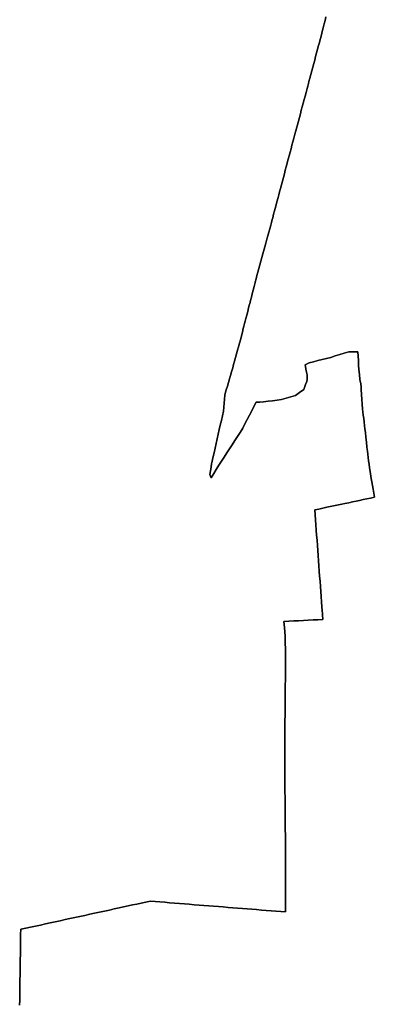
# Model space of a CAD drawing. Header units: inches. Extents: x 130170 to 284068, y 377793 to 804530.
# Drawn here: x 178668 to 179359, y 646941 to 648854 of the extents above; entities that cross this region are included whole.
import ezdxf

# ---------------------------------------------------------------- set-up
doc = ezdxf.new("R2010")
doc.units = ezdxf.units.IN
doc.header["$MEASUREMENT"] = 0
doc.layers.add('muni_il', color=7, linetype='Continuous')

msp = doc.modelspace()

# ---------------------------------------------------------------- linework, layer by layer
at = {"layer": 'muni_il'}
for points in [[(178667.7, 646931.8), (178667.9, 646941.6), (178668, 646951.5), (178668.2, 646961.4), (178668.3, 646971.2), (178668.4, 646981.1), (178668.6, 646991), (178668.7, 647000.8), (178668.9, 647010.7), (178669, 647020.6), (178669.2, 647030.4), (178669.3, 647040.3), (178669.5, 647050.2), (178669.6, 647060.1), (178669.7, 647069.9), (178669.9, 647079.8), (178679.5, 647081.9), (178689.1, 647084), (178698.7, 647086.1), (178708.3, 647088.1), (178717.9, 647090.2), (178727.4, 647092.3), (178737, 647094.4), (178746.6, 647096.5), (178756.2, 647098.6), (178765.8, 647100.7), (178775.4, 647102.8), (178785, 647104.8), (178794.6, 647106.9), (178804.2, 647109), (178813.8, 647111.1), (178823.4, 647113.2), (178833, 647115.3), (178842.6, 647117.4), (178852.1, 647119.5), (178861.7, 647121.6), (178870.3, 647123.4), (178878.9, 647125.3), (178887.5, 647127.2), (178896.1, 647129), (178904.7, 647130.9), (178913.3, 647132.8), (178921.9, 647134.7), (178931.5, 647133.9), (178941, 647133.1), (178950.5, 647132.4), (178960, 647131.6), (178969.6, 647130.9), (178979.1, 647130.1), (178988.6, 647129.3), (178998.1, 647128.6), (179007.6, 647127.8), (179017.2, 647127), (179026.7, 647126.3), (179036.2, 647125.5), (179045.7, 647124.8), (179055, 647124), (179064.3, 647123.3), (179073.7, 647122.5), (179083, 647121.8), (179092.3, 647121), (179101.6, 647120.3), (179110.9, 647119.6), (179120.2, 647118.8), (179129.5, 647118.1), (179138.9, 647117.3), (179148.3, 647116.6), (179157.6, 647115.8), (179167, 647115.1), (179176.4, 647114.3), (179185.8, 647113.6), (179185.8, 647122.9), (179185.8, 647132.2), (179185.8, 647141.5), (179185.8, 647150.8), (179185.8, 647160.1), (179185.8, 647169.4), (179185.8, 647178.7), (179185.8, 647188), (179185.9, 647197.3), (179185.9, 647206.6), (179185.8, 647216.2), (179185.7, 647225.8), (179185.6, 647235.3), (179185.6, 647244.9), (179185.5, 647254.5), (179185.4, 647264), (179185.3, 647273.6), (179185.3, 647283.2), (179185.2, 647292.7), (179185.1, 647302.3), (179185, 647311.9), (179184.9, 647321.4), (179184.9, 647331), (179184.8, 647338.8), (179184.7, 647346.6), (179184.7, 647354.4), (179184.6, 647362.2), (179184.6, 647364.1), (179184.6, 647370.4), (179184.5, 647379.9), (179184.4, 647389.4), (179184.3, 647398.9), (179184.3, 647408.4), (179184.2, 647417.9), (179184.1, 647427.4), (179184.2, 647437.3), (179184.3, 647447.2), (179184.4, 647457.1), (179184.5, 647467), (179184.6, 647476.9), (179184.7, 647486.8), (179184.8, 647496.6), (179184.9, 647506.5), (179185, 647516.4), (179185.1, 647526.3), (179185.1, 647536.2), (179185.2, 647546.1), (179185.3, 647556), (179185.4, 647565.9), (179185.5, 647575.8), (179185.9, 647578.8), (179185.8, 647588.4), (179185.7, 647598.1), (179185.6, 647607.8), (179185.5, 647617.4), (179185.4, 647627.1), (179185.3, 647636.8), (179185.2, 647644.1), (179185.1, 647651.5), (179184.5, 647659.8), (179183.8, 647668.1), (179183.2, 647674.1), (179182.6, 647680.1), (179192.1, 647680.6), (179201.6, 647681), (179211, 647681.5), (179220.5, 647682), (179230, 647682.4), (179239.4, 647682.9), (179248.9, 647683.3), (179258.4, 647683.8), (179257.7, 647693.2), (179257.6, 647694.7), (179257.1, 647701.7), (179256.6, 647708.6), (179255.8, 647718.6), (179255.1, 647728.6), (179254.4, 647738.6), (179253.7, 647748.5), (179252.9, 647758.5), (179252.2, 647768.5), (179251.5, 647778.4), (179250.8, 647788.4), (179250, 647798.4), (179249.3, 647808.4), (179248.6, 647818.3), (179247.9, 647828.3), (179247.1, 647838.3), (179246.4, 647848.2), (179245.7, 647858.2), (179245, 647868.2), (179244.2, 647878.2), (179243.5, 647887.9), (179242.8, 647897.6), (179250.7, 647899.3), (179258.6, 647901), (179266.5, 647902.6), (179276.2, 647904.7), (179286, 647906.8), (179295.7, 647908.8), (179301.6, 647910.1), (179308.8, 647911.6), (179316, 647913.2), (179323.1, 647914.7), (179330.1, 647916.2), (179337.1, 647917.6), (179344, 647919.1), (179351.4, 647920.7), (179358.8, 647922.3), (179357.5, 647930.2), (179356.2, 647938.1), (179355, 647945), (179353.8, 647952), (179352.7, 647958.9), (179351.2, 647967.7), (179349.7, 647976.5), (179349.3, 647979.8), (179349.3, 647979.9), (179348.5, 647986.5), (179347.7, 647993.2), (179346.8, 647999.9), (179346, 648006.2), (179345.3, 648012.4), (179344.4, 648019.9), (179343.4, 648029.5), (179342.4, 648039.1), (179341.3, 648048.6), (179340.5, 648055.5), (179339.7, 648062.2), (179338.9, 648068.8), (179338.1, 648075.5), (179337.2, 648082.2), (179336.4, 648088.9), (179336, 648094.1), (179335.3, 648103.6), (179334.6, 648113.1), (179333.9, 648122.8), (179333.2, 648132.4), (179332.8, 648137.8), (179332.4, 648143.2), (179330.7, 648151.7), (179329.7, 648161.4), (179328.6, 648171.2), (179328.6, 648171.2), (179328.1, 648179.9), (179327.6, 648188.6), (179327.1, 648197.3), (179326.5, 648206), (179317.7, 648205.9), (179308.8, 648205.8), (179300.1, 648203.1), (179291.4, 648200.4), (179282.7, 648197.7), (179274.1, 648195), (179265.6, 648192.9), (179257.2, 648190.8), (179248.8, 648188.6), (179240.4, 648186.5), (179232, 648184.4), (179224.3, 648180.3), (179225.5, 648173.1), (179225.2, 648171.9), (179226.6, 648166.2), (179228, 648160.6), (179228.2, 648152.7), (179227.1, 648147.8), (179224.8, 648141.9), (179222.5, 648136), (179221.1, 648132), (179213, 648126.4), (179204.9, 648120.9), (179196, 648118.1), (179187, 648115.3), (179178.1, 648112.5), (179169.3, 648111.5), (179160.5, 648110.4), (179151.7, 648109.4), (179142.9, 648108.4), (179135.7, 648107.9), (179128.5, 648107.5), (179124.2, 648099), (179119.8, 648090.6), (179115.5, 648082.1), (179111.1, 648073.6), (179106.7, 648065.1), (179102.4, 648056.7), (179097.2, 648048.7), (179092.1, 648040.6), (179086.9, 648032.6), (179081.8, 648024.6), (179076.6, 648016.6), (179071.5, 648008.6), (179066.3, 648000.5), (179061.2, 647992.5), (179056.1, 647984.5), (179050.9, 647976.5), (179045.8, 647968.4), (179040.6, 647960.4), (179038.4, 647966.8), (179039.5, 647973.8), (179040.6, 647980.8), (179041.8, 647987.8), (179042.2, 647989.6), (179044.3, 647999.1), (179046.5, 648008.7), (179048.6, 648018.2), (179050.6, 648027.2), (179052.7, 648036.2), (179054.7, 648045.2), (179056.7, 648054.1), (179058.7, 648063.1), (179060.8, 648072.1), (179062.8, 648081.1), (179064.8, 648090.1), (179065.4, 648097.8), (179066, 648105.6), (179066.6, 648113.3), (179067.2, 648121), (179068.2, 648124.5), (179070.3, 648131.6), (179072.4, 648138.8), (179074.6, 648145.8), (179076.7, 648152.9), (179078.7, 648159.9), (179080.8, 648166.8), (179081.4, 648168.6), (179083, 648174.7), (179084.7, 648180.8), (179086.6, 648187.8), (179088.5, 648194.8), (179090.4, 648201.8), (179092.4, 648208.8), (179094.3, 648215.8), (179096.2, 648222.8), (179098.4, 648230.9), (179099.9, 648236.8), (179101.6, 648244), (179103.3, 648251.1), (179104.5, 648255.8), (179105.8, 648260.7), (179107.1, 648265.7), (179108.4, 648270.5), (179110.2, 648277.4), (179112, 648284.3), (179113.9, 648291.4), (179115.8, 648298.6), (179116, 648299.5), (179117.6, 648305.8), (179119.2, 648312.1), (179121, 648319.1), (179122.7, 648326.1), (179124.6, 648333.4), (179126.4, 648340.7), (179126.6, 648341.6), (179128.3, 648348.1), (179130, 648354.5), (179131.9, 648361.3), (179133.7, 648368.1), (179135.6, 648375.4), (179137.6, 648382.8), (179139.4, 648389.8), (179141.3, 648396.8), (179142.5, 648401.4), (179145.1, 648410.6), (179147.1, 648417.9), (179149.1, 648425.2), (179151, 648432), (179152.9, 648438.9), (179154.9, 648445.8), (179156.8, 648452.8), (179158.3, 648458.2), (179159.8, 648463.7), (179160.8, 648467.2), (179162.6, 648474.1), (179164.5, 648481), (179166.8, 648489.6), (179169, 648498.1), (179171.3, 648506.7), (179172.8, 648512.2), (179174.2, 648517.6), (179176, 648524.5), (179177.9, 648531.4), (179179.8, 648538.7), (179181.7, 648545.9), (179183.5, 648552.8), (179185.3, 648559.7), (179187.1, 648566.6), (179189, 648573.5), (179189.2, 648574.5), (179191, 648581.2), (179192.8, 648588), (179194.7, 648594.8), (179196.5, 648601.7), (179198.3, 648608.6), (179200.2, 648615.5), (179202.1, 648622.7), (179204, 648630), (179205.9, 648636.9), (179207.7, 648643.8), (179209, 648648.6), (179210.8, 648655.5), (179212.7, 648662.4), (179214.6, 648669.6), (179216.5, 648676.8), (179218.4, 648683.7), (179220.2, 648690.6), (179222, 648697.5), (179223.9, 648704.4), (179225.8, 648711.6), (179227.7, 648718.9), (179229.1, 648723.9), (179230.4, 648729), (179231.4, 648732.7), (179233.2, 648739.5), (179235.1, 648746.4), (179237, 648753.7), (179238.9, 648760.9), (179240.7, 648767.8), (179242.6, 648774.7), (179244.4, 648781.6), (179246.2, 648788.5), (179248.1, 648795.7), (179250, 648803), (179251.1, 648807.1), (179253.7, 648816.7), (179255.6, 648823.6), (179257.4, 648830.5), (179259.3, 648837.8), (179261.3, 648845), (179262.8, 648852), (179264.3, 648859.1)], [(179264.3, 648859.1), (179262.8, 648852), (179261.3, 648845), (179259.3, 648837.8), (179257.4, 648830.5), (179255.6, 648823.6), (179253.7, 648816.7), (179251.1, 648807.1), (179250, 648803), (179248.1, 648795.7), (179246.2, 648788.5), (179244.4, 648781.6), (179242.6, 648774.7), (179240.7, 648767.8), (179238.9, 648760.9), (179237, 648753.7), (179235.1, 648746.4), (179233.2, 648739.5), (179231.4, 648732.7), (179230.4, 648729), (179229.1, 648723.9), (179227.7, 648718.9), (179225.8, 648711.6), (179223.9, 648704.4), (179222, 648697.5), (179220.2, 648690.6), (179218.4, 648683.7), (179216.5, 648676.8), (179214.6, 648669.6), (179212.7, 648662.4), (179210.8, 648655.5), (179209, 648648.6), (179207.7, 648643.8), (179205.9, 648636.9), (179204, 648630), (179202.1, 648622.7), (179200.2, 648615.5), (179198.3, 648608.6), (179196.5, 648601.7), (179194.7, 648594.8), (179192.8, 648588), (179191, 648581.2), (179189.2, 648574.5), (179189, 648573.5), (179187.1, 648566.6), (179185.3, 648559.7), (179183.5, 648552.8), (179181.7, 648545.9), (179179.8, 648538.7), (179177.9, 648531.4), (179176, 648524.5), (179174.2, 648517.6), (179172.8, 648512.2), (179171.3, 648506.7), (179169, 648498.1), (179166.8, 648489.6), (179164.5, 648481), (179162.6, 648474.1), (179160.8, 648467.2), (179159.8, 648463.7), (179158.3, 648458.2), (179156.8, 648452.8), (179154.9, 648445.8), (179152.9, 648438.9), (179151, 648432), (179149.1, 648425.2), (179147.1, 648417.9), (179145.1, 648410.6), (179142.5, 648401.4), (179141.3, 648396.8), (179139.4, 648389.8), (179137.6, 648382.8), (179135.6, 648375.4), (179133.7, 648368.1), (179131.9, 648361.3), (179130, 648354.5), (179128.3, 648348.1), (179126.6, 648341.6), (179126.4, 648340.7), (179124.6, 648333.4), (179122.7, 648326.1), (179121, 648319.1), (179119.2, 648312.1), (179117.6, 648305.8), (179116, 648299.5), (179115.8, 648298.6), (179113.9, 648291.4), (179112, 648284.3), (179110.2, 648277.4), (179108.4, 648270.5), (179107.1, 648265.7), (179105.8, 648260.7), (179104.5, 648255.8), (179103.3, 648251.1), (179101.6, 648244), (179099.9, 648236.8), (179098.4, 648230.9), (179096.2, 648222.8), (179094.3, 648215.8), (179092.4, 648208.8), (179090.4, 648201.8), (179088.5, 648194.8), (179086.6, 648187.8), (179084.7, 648180.8), (179083, 648174.7), (179081.4, 648168.6), (179080.8, 648166.8), (179078.7, 648159.9), (179076.7, 648152.9), (179074.6, 648145.8), (179072.4, 648138.8), (179070.3, 648131.6), (179068.2, 648124.5), (179067.2, 648121), (179066.6, 648113.3), (179066, 648105.6), (179065.4, 648097.8), (179064.8, 648090.1), (179062.8, 648081.1), (179060.8, 648072.1), (179058.7, 648063.1), (179056.7, 648054.1), (179054.7, 648045.2), (179052.7, 648036.2), (179050.6, 648027.2), (179048.6, 648018.2), (179046.5, 648008.7), (179044.3, 647999.1), (179042.2, 647989.6), (179041.8, 647987.8), (179040.6, 647980.8), (179039.5, 647973.8), (179038.4, 647966.8), (179040.6, 647960.4), (179045.8, 647968.4), (179050.9, 647976.5), (179056.1, 647984.5), (179061.2, 647992.5), (179066.3, 648000.5), (179071.5, 648008.6), (179076.6, 648016.6), (179081.8, 648024.6), (179086.9, 648032.6), (179092.1, 648040.6), (179097.2, 648048.7), (179102.4, 648056.7), (179106.7, 648065.1), (179111.1, 648073.6), (179115.5, 648082.1), (179119.8, 648090.6), (179124.2, 648099), (179128.5, 648107.5), (179135.7, 648107.9), (179142.9, 648108.4), (179151.7, 648109.4), (179160.5, 648110.4), (179169.3, 648111.5), (179178.1, 648112.5), (179187, 648115.3), (179196, 648118.1), (179204.9, 648120.9), (179213, 648126.4), (179221.1, 648132), (179222.5, 648136), (179224.8, 648141.9), (179227.1, 648147.8), (179228.2, 648152.7), (179228, 648160.6), (179226.6, 648166.2), (179225.2, 648171.9), (179225.5, 648173.1), (179224.3, 648180.3), (179232, 648184.4), (179240.4, 648186.5), (179248.8, 648188.6), (179257.2, 648190.8), (179265.6, 648192.9), (179274.1, 648195), (179282.7, 648197.7), (179291.4, 648200.4), (179300.1, 648203.1), (179308.8, 648205.8), (179317.7, 648205.9), (179326.5, 648206), (179327.1, 648197.3), (179327.6, 648188.6), (179328.1, 648179.9), (179328.6, 648171.2), (179328.6, 648171.2), (179329.7, 648161.4), (179330.7, 648151.7), (179332.4, 648143.2), (179332.8, 648137.8), (179333.2, 648132.4), (179333.9, 648122.8), (179334.6, 648113.1), (179335.3, 648103.6), (179336, 648094.1), (179336.4, 648088.9), (179337.2, 648082.2), (179338.1, 648075.5), (179338.9, 648068.8), (179339.7, 648062.2), (179340.5, 648055.5), (179341.3, 648048.6), (179342.4, 648039.1), (179343.4, 648029.5), (179344.4, 648019.9), (179345.3, 648012.4), (179346, 648006.2), (179346.8, 647999.9), (179347.7, 647993.2), (179348.5, 647986.5), (179349.3, 647979.9), (179349.3, 647979.8), (179349.7, 647976.5), (179351.2, 647967.7), (179352.7, 647958.9), (179353.8, 647952), (179355, 647945), (179356.2, 647938.1), (179357.5, 647930.2), (179358.8, 647922.3), (179351.4, 647920.7), (179344, 647919.1), (179337.1, 647917.6), (179330.1, 647916.2), (179323.1, 647914.7), (179316, 647913.2), (179308.8, 647911.6), (179301.6, 647910.1), (179295.7, 647908.8), (179286, 647906.8), (179276.2, 647904.7), (179266.5, 647902.6), (179258.6, 647901), (179250.7, 647899.3), (179242.8, 647897.6), (179243.5, 647887.9), (179244.2, 647878.2), (179245, 647868.2), (179245.7, 647858.2), (179246.4, 647848.2), (179247.1, 647838.3), (179247.9, 647828.3), (179248.6, 647818.3), (179249.3, 647808.4), (179250, 647798.4), (179250.8, 647788.4), (179251.5, 647778.4), (179252.2, 647768.5), (179252.9, 647758.5), (179253.7, 647748.5), (179254.4, 647738.6), (179255.1, 647728.6), (179255.8, 647718.6), (179256.6, 647708.6), (179257.1, 647701.7), (179257.6, 647694.7), (179257.7, 647693.2), (179258.4, 647683.8), (179248.9, 647683.3), (179239.4, 647682.9), (179230, 647682.4), (179220.5, 647682), (179211, 647681.5), (179201.6, 647681), (179192.1, 647680.6), (179182.6, 647680.1), (179183.2, 647674.1), (179183.8, 647668.1), (179184.5, 647659.8), (179185.1, 647651.5), (179185.2, 647644.1), (179185.3, 647636.8), (179185.4, 647627.1), (179185.5, 647617.4), (179185.6, 647607.8), (179185.7, 647598.1), (179185.8, 647588.4), (179185.9, 647578.8), (179185.5, 647575.8), (179185.4, 647565.9), (179185.3, 647556), (179185.2, 647546.1), (179185.1, 647536.2), (179185.1, 647526.3), (179185, 647516.4), (179184.9, 647506.5), (179184.8, 647496.6), (179184.7, 647486.8), (179184.6, 647476.9), (179184.5, 647467), (179184.4, 647457.1), (179184.3, 647447.2), (179184.2, 647437.3), (179184.1, 647427.4), (179184.2, 647417.9), (179184.3, 647408.4), (179184.3, 647398.9), (179184.4, 647389.4), (179184.5, 647379.9), (179184.6, 647370.4), (179184.6, 647364.1), (179184.6, 647362.2), (179184.7, 647354.4), (179184.7, 647346.6), (179184.8, 647338.8), (179184.9, 647331), (179184.9, 647321.4), (179185, 647311.9), (179185.1, 647302.3), (179185.2, 647292.7), (179185.3, 647283.2), (179185.3, 647273.6), (179185.4, 647264), (179185.5, 647254.5), (179185.6, 647244.9), (179185.6, 647235.3), (179185.7, 647225.8), (179185.8, 647216.2), (179185.9, 647206.6), (179185.9, 647197.3), (179185.8, 647188), (179185.8, 647178.7), (179185.8, 647169.4), (179185.8, 647160.1), (179185.8, 647150.8), (179185.8, 647141.5), (179185.8, 647132.2), (179185.8, 647122.9), (179185.8, 647113.6), (179176.4, 647114.3), (179167, 647115.1), (179157.6, 647115.8), (179148.3, 647116.6), (179138.9, 647117.3), (179129.5, 647118.1), (179120.2, 647118.8), (179110.9, 647119.6), (179101.6, 647120.3), (179092.3, 647121), (179083, 647121.8), (179073.7, 647122.5), (179064.3, 647123.3), (179055, 647124), (179045.7, 647124.8), (179036.2, 647125.5), (179026.7, 647126.3), (179017.2, 647127), (179007.6, 647127.8), (178998.1, 647128.6), (178988.6, 647129.3), (178979.1, 647130.1), (178969.6, 647130.9), (178960, 647131.6), (178950.5, 647132.4), (178941, 647133.1), (178931.5, 647133.9), (178921.9, 647134.7), (178913.3, 647132.8), (178904.7, 647130.9), (178896.1, 647129), (178887.5, 647127.2), (178878.9, 647125.3), (178870.3, 647123.4), (178861.7, 647121.6), (178852.1, 647119.5), (178842.6, 647117.4), (178833, 647115.3), (178823.4, 647113.2), (178813.8, 647111.1), (178804.2, 647109), (178794.6, 647106.9), (178785, 647104.8), (178775.4, 647102.8), (178765.8, 647100.7), (178756.2, 647098.6), (178746.6, 647096.5), (178737, 647094.4), (178727.4, 647092.3), (178717.9, 647090.2), (178708.3, 647088.1), (178698.7, 647086.1), (178689.1, 647084), (178679.5, 647081.9), (178669.9, 647079.8), (178669.7, 647069.9), (178669.6, 647060.1), (178669.5, 647050.2), (178669.3, 647040.3), (178669.2, 647030.4), (178669, 647020.6), (178668.9, 647010.7), (178668.7, 647000.8), (178668.6, 646991), (178668.4, 646981.1), (178668.3, 646971.2), (178668.2, 646961.4), (178668, 646951.5), (178667.9, 646941.6), (178667.7, 646931.8)]]:
    msp.add_lwpolyline(points, dxfattribs=at)

doc.saveas('drawing.dxf')
